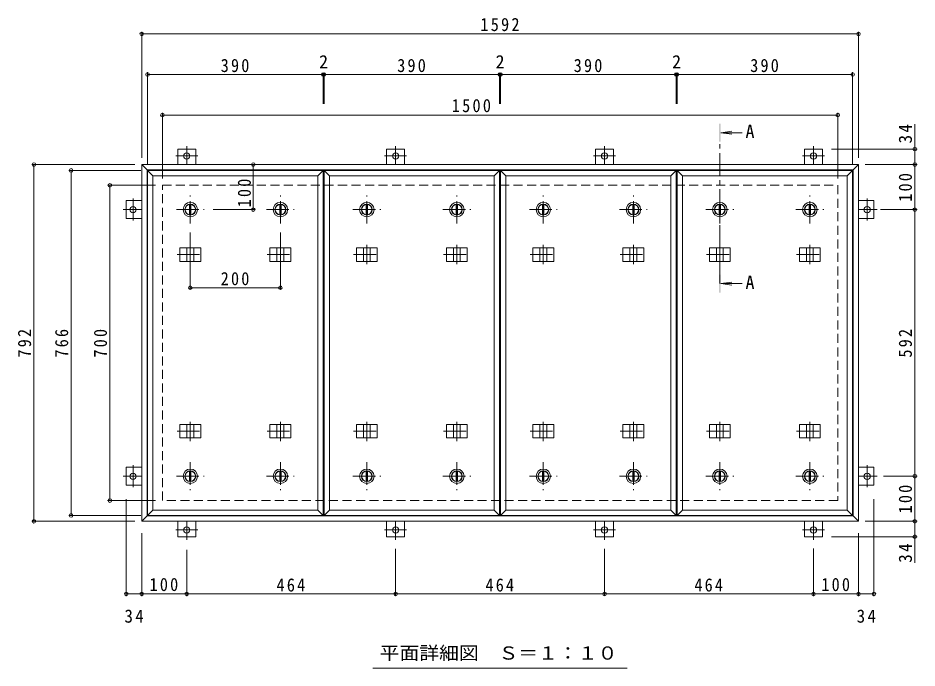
# Model space of a CAD drawing. Units: millimetres at full size, sheet at 1:10. Extents: x -2570 to 2311, y -1962 to 1160.
# Drawn here: x -2158 to -161, y -297 to 1146 of the extents above; entities that cross this region are included whole.
import ezdxf
from ezdxf.enums import TextEntityAlignment as Align

# ---------------------------------------------------------------- set-up
doc = ezdxf.new("R2010")
doc.units = ezdxf.units.MM
doc.header["$LTSCALE"] = 10
doc.header["$PDMODE"] = 32
doc.header["$PDSIZE"] = 8
doc.linetypes.add('CHAIN1', pattern=[8, 5, -1, 1, -1])
doc.linetypes.add('DASHED2', pattern=[3, 2, -1])
for name, color, linetype, lineweight in [('0-1_躯体', 2, 'DASHED2', 9), ('0-2_仕上', 3, 'Continuous', 9), ('0-3_建具', 4, 'Continuous', 9), ('0-5_寸法', 4, 'Continuous', 9), ('0-C', 2, 'Continuous', 9), ('0-E', 3, 'Continuous', 9), ('0-F', 7, 'Continuous', 9)]:
    doc.layers.add(name, color=color, linetype=linetype, lineweight=lineweight)
doc.styles.add('ＭＳ ゴシック', font='')
doc.styles.get('ＭＳ ゴシック').set_extended_font_data('MS Gothic')

msp = doc.modelspace()

# ---------------------------------------------------------------- linework, layer by layer
at = {"layer": '0-1_躯体'}
for p, q in [((-1836.8, 774.52), (-336.8, 774.52)), ((-1836.8, 74.52), (-1836.8, 774.52)), ((-336.8, 774.52), (-336.8, 74.52)), ((-336.8, 74.52), (-1836.8, 74.52))]:
    msp.add_line(p, q, dxfattribs=at)
at = {"layer": '0-2_仕上'}
for p, q in [((-1869.8, 807.52), (-1857.8, 795.52)), ((-1869.8, 807.52), (-1479.8, 807.52)), ((-1869.8, 41.52), (-1869.8, 807.52)), ((-1491.8, 795.52), (-1479.8, 807.52)), ((-1479.8, 41.52), (-1479.8, 807.52)), ((-1477.8, 807.52), (-1465.8, 795.52)), ((-1477.8, 807.52), (-1087.8, 807.52)), ((-1477.8, 41.52), (-1477.8, 807.52)), ((-1099.8, 795.52), (-1087.8, 807.52)), ((-1087.8, 41.52), (-1087.8, 807.52)), ((-1085.8, 807.52), (-1073.8, 795.52)), ((-1085.8, 807.52), (-695.8, 807.52)), ((-1085.8, 41.52), (-1085.8, 807.52)), ((-707.8, 795.52), (-695.8, 807.52)), ((-695.8, 41.52), (-695.8, 807.52)), ((-693.8, 807.52), (-681.8, 795.52)), ((-693.8, 807.52), (-303.8, 807.52)), ((-693.8, 41.52), (-693.8, 807.52)), ((-315.8, 795.52), (-303.8, 807.52)), ((-303.8, 41.52), (-303.8, 807.52)), ((-1857.8, 795.52), (-1491.8, 795.52)), ((-1857.8, 53.52), (-1857.8, 795.52)), ((-1491.8, 53.52), (-1491.8, 795.52)), ((-1465.8, 795.52), (-1099.8, 795.52)), ((-1465.8, 53.52), (-1465.8, 795.52)), ((-1099.8, 53.52), (-1099.8, 795.52)), ((-1073.8, 795.52), (-707.8, 795.52)), ((-1073.8, 53.52), (-1073.8, 795.52)), ((-707.8, 53.52), (-707.8, 795.52)), ((-681.8, 795.52), (-315.8, 795.52)), ((-681.8, 53.52), (-681.8, 795.52)), ((-315.8, 53.52), (-315.8, 795.52)), ((-1869.8, 41.52), (-1857.8, 53.52)), ((-1479.8, 41.52), (-1869.8, 41.52)), ((-1477.8, 41.52), (-1465.8, 53.52)), ((-1087.8, 41.52), (-1477.8, 41.52)), ((-1085.8, 41.52), (-1073.8, 53.52)), ((-695.8, 41.52), (-1085.8, 41.52)), ((-693.8, 41.52), (-681.8, 53.52)), ((-303.8, 41.52), (-693.8, 41.52))]:
    msp.add_line(p, q, dxfattribs=at)
for points in [[(-1479.8, 41.52), (-1491.8, 53.52), (-1857.8, 53.52)], [(-1087.8, 41.52), (-1099.8, 53.52), (-1465.8, 53.52)], [(-695.8, 41.52), (-707.8, 53.52), (-1073.8, 53.52)], [(-303.8, 41.52), (-315.8, 53.52), (-681.8, 53.52)]]:
    msp.add_lwpolyline(points, dxfattribs=at)
at = {"layer": '0-3_建具', "color": 2}
for p, q in [((-1882.8, 820.52), (-1870.8, 808.52)), ((-1882.8, 820.52), (-290.8, 820.52)), ((-1882.8, 28.52), (-1882.8, 820.52)), ((-302.8, 808.52), (-290.8, 820.52)), ((-290.8, 820.52), (-290.8, 28.52)), ((-1870.8, 808.52), (-302.8, 808.52)), ((-1870.8, 40.52), (-1870.8, 808.52)), ((-302.8, 40.52), (-302.8, 808.52)), ((-1870.8, 40.52), (-1882.8, 28.52)), ((-302.8, 40.52), (-1870.8, 40.52)), ((-302.8, 40.52), (-290.8, 28.52)), ((-290.8, 28.52), (-1882.8, 28.52))]:
    msp.add_line(p, q, dxfattribs=at)
at = {"layer": '0-3_建具', "linetype": 'CHAIN1'}
for p, q in [((-1774.8, 642.63), (-1774.8, 599.4)), ((-1574.8, 642.63), (-1574.8, 599.4)), ((-1382.8, 642.63), (-1382.8, 599.4)), ((-1182.8, 642.63), (-1182.8, 599.4)), ((-990.8, 642.63), (-990.8, 599.4)), ((-790.8, 642.63), (-790.8, 599.4)), ((-598.8, 642.63), (-598.8, 599.4)), ((-398.8, 642.63), (-398.8, 599.4)), ((-1804.21, 620.52), (-1745.39, 620.52)), ((-1604.21, 620.52), (-1545.39, 620.52)), ((-1412.21, 620.52), (-1353.39, 620.52)), ((-1212.21, 620.52), (-1153.39, 620.52)), ((-1020.21, 620.52), (-961.39, 620.52)), ((-820.21, 620.52), (-761.39, 620.52)), ((-628.21, 620.52), (-569.39, 620.52)), ((-428.21, 620.52), (-369.39, 620.52)), ((-1774.8, 206.4), (-1774.8, 249.64)), ((-1574.8, 206.4), (-1574.8, 249.64)), ((-1382.8, 206.4), (-1382.8, 249.64)), ((-1182.8, 206.4), (-1182.8, 249.64)), ((-990.8, 206.4), (-990.8, 249.64)), ((-790.8, 206.4), (-790.8, 249.64)), ((-598.8, 206.4), (-598.8, 249.64)), ((-398.8, 206.4), (-398.8, 249.64)), ((-1804.21, 228.52), (-1745.39, 228.52)), ((-1604.21, 228.52), (-1545.39, 228.52)), ((-1412.21, 228.52), (-1353.39, 228.52)), ((-1212.21, 228.52), (-1153.39, 228.52)), ((-1020.21, 228.52), (-961.39, 228.52)), ((-820.21, 228.52), (-761.39, 228.52)), ((-628.21, 228.52), (-569.39, 228.52)), ((-428.21, 228.52), (-369.39, 228.52))]:
    msp.add_line(p, q, dxfattribs=at)
at = {"layer": '0-3_建具'}
for p, q in [((-1797.89, 635.52), (-1797.89, 605.52)), ((-1797.89, 635.52), (-1751.71, 635.52)), ((-1782.3, 635.52), (-1782.3, 605.52)), ((-1767.3, 635.52), (-1767.3, 605.52)), ((-1751.71, 635.52), (-1751.71, 605.52)), ((-1597.89, 635.52), (-1597.89, 605.52)), ((-1597.89, 635.52), (-1551.71, 635.52)), ((-1582.3, 635.52), (-1582.3, 605.52)), ((-1567.3, 635.52), (-1567.3, 605.52)), ((-1551.71, 635.52), (-1551.71, 605.52)), ((-1405.89, 635.52), (-1405.89, 605.52)), ((-1405.89, 635.52), (-1359.71, 635.52)), ((-1390.3, 635.52), (-1390.3, 605.52)), ((-1375.3, 635.52), (-1375.3, 605.52)), ((-1359.71, 635.52), (-1359.71, 605.52)), ((-1205.89, 635.52), (-1205.89, 605.52)), ((-1205.89, 635.52), (-1159.71, 635.52)), ((-1190.3, 635.52), (-1190.3, 605.52)), ((-1175.3, 635.52), (-1175.3, 605.52)), ((-1159.71, 635.52), (-1159.71, 605.52)), ((-1013.89, 635.52), (-1013.89, 605.52)), ((-1013.89, 635.52), (-967.71, 635.52)), ((-998.3, 635.52), (-998.3, 605.52)), ((-983.3, 635.52), (-983.3, 605.52)), ((-967.71, 635.52), (-967.71, 605.52)), ((-813.89, 635.52), (-813.89, 605.52)), ((-813.89, 635.52), (-767.71, 635.52)), ((-798.3, 635.52), (-798.3, 605.52)), ((-783.3, 635.52), (-783.3, 605.52)), ((-767.71, 635.52), (-767.71, 605.52)), ((-621.89, 635.52), (-621.89, 605.52)), ((-621.89, 635.52), (-575.71, 635.52)), ((-606.3, 635.52), (-606.3, 605.52)), ((-591.3, 635.52), (-591.3, 605.52)), ((-575.71, 635.52), (-575.71, 605.52)), ((-421.89, 635.52), (-421.89, 605.52)), ((-421.89, 635.52), (-375.71, 635.52)), ((-406.3, 635.52), (-406.3, 605.52)), ((-391.3, 635.52), (-391.3, 605.52)), ((-375.71, 635.52), (-375.71, 605.52)), ((-1797.89, 605.52), (-1751.71, 605.52)), ((-1597.89, 605.52), (-1551.71, 605.52)), ((-1405.89, 605.52), (-1359.71, 605.52)), ((-1205.89, 605.52), (-1159.71, 605.52)), ((-1013.89, 605.52), (-967.71, 605.52)), ((-813.89, 605.52), (-767.71, 605.52)), ((-621.89, 605.52), (-575.71, 605.52)), ((-421.89, 605.52), (-375.71, 605.52)), ((-1797.89, 213.52), (-1797.89, 243.52)), ((-1797.89, 243.52), (-1751.71, 243.52)), ((-1782.3, 213.52), (-1782.3, 243.52)), ((-1767.3, 213.52), (-1767.3, 243.52)), ((-1751.71, 213.52), (-1751.71, 243.52)), ((-1597.89, 213.52), (-1597.89, 243.52)), ((-1597.89, 243.52), (-1551.71, 243.52)), ((-1582.3, 213.52), (-1582.3, 243.52)), ((-1567.3, 213.52), (-1567.3, 243.52)), ((-1551.71, 213.52), (-1551.71, 243.52)), ((-1405.89, 213.52), (-1405.89, 243.52)), ((-1405.89, 243.52), (-1359.71, 243.52)), ((-1390.3, 213.52), (-1390.3, 243.52)), ((-1375.3, 213.52), (-1375.3, 243.52)), ((-1359.71, 213.52), (-1359.71, 243.52)), ((-1205.89, 213.52), (-1205.89, 243.52)), ((-1205.89, 243.52), (-1159.71, 243.52)), ((-1190.3, 213.52), (-1190.3, 243.52)), ((-1175.3, 213.52), (-1175.3, 243.52)), ((-1159.71, 213.52), (-1159.71, 243.52)), ((-1013.89, 213.52), (-1013.89, 243.52)), ((-1013.89, 243.52), (-967.71, 243.52)), ((-998.3, 213.52), (-998.3, 243.52)), ((-983.3, 213.52), (-983.3, 243.52)), ((-967.71, 213.52), (-967.71, 243.52)), ((-813.89, 213.52), (-813.89, 243.52)), ((-813.89, 243.52), (-767.71, 243.52)), ((-798.3, 213.52), (-798.3, 243.52)), ((-783.3, 213.52), (-783.3, 243.52)), ((-767.71, 213.52), (-767.71, 243.52)), ((-621.89, 213.52), (-621.89, 243.52)), ((-621.89, 243.52), (-575.71, 243.52)), ((-606.3, 213.52), (-606.3, 243.52)), ((-591.3, 213.52), (-591.3, 243.52)), ((-575.71, 213.52), (-575.71, 243.52)), ((-421.89, 213.52), (-421.89, 243.52)), ((-421.89, 243.52), (-375.71, 243.52)), ((-406.3, 213.52), (-406.3, 243.52)), ((-391.3, 213.52), (-391.3, 243.52)), ((-375.71, 213.52), (-375.71, 243.52)), ((-1797.89, 213.52), (-1751.71, 213.52)), ((-1597.89, 213.52), (-1551.71, 213.52)), ((-1405.89, 213.52), (-1359.71, 213.52)), ((-1205.89, 213.52), (-1159.71, 213.52)), ((-1013.89, 213.52), (-967.71, 213.52)), ((-813.89, 213.52), (-767.71, 213.52)), ((-621.89, 213.52), (-575.71, 213.52)), ((-421.89, 213.52), (-375.71, 213.52))]:
    msp.add_line(p, q, dxfattribs=at)
at = {"layer": '0-5_寸法'}
for p, q in [((-596.8, 891.33), (-572.01, 894.6)), ((-596.8, 891.33), (-572.01, 888.07)), ((-596.8, 891.33), (-549.34, 891.33)), ((-596.8, 556.21), (-572.01, 559.47)), ((-596.8, 556.21), (-572.01, 552.95)), ((-596.8, 556.21), (-549.34, 556.21))]:
    msp.add_line(p, q, dxfattribs=at)
at = {"layer": '0-5_寸法', "linetype": 'CHAIN1'}
msp.add_line((-598.8, 556.21), (-598.8, 871.33), dxfattribs=at)
at = {"layer": '0-5_寸法', "color": 7}
msp.add_line((-1369.33, -297.26), (-804.27, -297.26), dxfattribs=at)
at = {"layer": '0-5_寸法'}
for points in [[(-596.8, 911.33), (-600.8, 911.33), (-596.8, 871.33), (-600.8, 871.33)], [(-596.8, 536.21), (-600.8, 536.21), (-596.8, 576.21), (-600.8, 576.21)]]:
    msp.add_solid(points, dxfattribs=at)
at = {"layer": '0-C', "linetype": 'CHAIN1'}
for p, q in [((-1774.8, 689.52), (-1774.8, 751.52)), ((-1574.8, 689.52), (-1574.8, 751.52)), ((-1382.8, 689.52), (-1382.8, 751.52)), ((-1182.8, 689.52), (-1182.8, 751.52)), ((-990.8, 689.52), (-990.8, 751.52)), ((-790.8, 689.52), (-790.8, 751.52)), ((-598.8, 689.52), (-598.8, 751.52)), ((-398.8, 689.52), (-398.8, 751.52)), ((-1805.8, 720.52), (-1743.8, 720.52)), ((-1605.8, 720.52), (-1543.8, 720.52)), ((-1413.8, 720.52), (-1351.8, 720.52)), ((-1213.8, 720.52), (-1151.8, 720.52)), ((-1021.8, 720.52), (-959.8, 720.52)), ((-821.8, 720.52), (-759.8, 720.52)), ((-629.8, 720.52), (-567.8, 720.52)), ((-429.8, 720.52), (-367.8, 720.52)), ((-1774.8, 159.52), (-1774.8, 97.52)), ((-1574.8, 159.52), (-1574.8, 97.52)), ((-1382.8, 159.52), (-1382.8, 97.52)), ((-1182.8, 159.52), (-1182.8, 97.52)), ((-990.8, 159.52), (-990.8, 97.52)), ((-790.8, 159.52), (-790.8, 97.52)), ((-598.8, 159.52), (-598.8, 97.52)), ((-398.8, 159.52), (-398.8, 97.52)), ((-1805.8, 128.52), (-1743.8, 128.52)), ((-1605.8, 128.52), (-1543.8, 128.52)), ((-1413.8, 128.52), (-1351.8, 128.52)), ((-1213.8, 128.52), (-1151.8, 128.52)), ((-1021.8, 128.52), (-959.8, 128.52)), ((-821.8, 128.52), (-759.8, 128.52)), ((-629.8, 128.52), (-567.8, 128.52)), ((-429.8, 128.52), (-367.8, 128.52))]:
    msp.add_line(p, q, dxfattribs=at)
at = {"layer": '0-C'}
for p, q in [((-1776.3, 731.92), (-1776.3, 709.12)), ((-1773.3, 731.92), (-1773.3, 709.12)), ((-1576.3, 731.92), (-1576.3, 709.12)), ((-1573.3, 731.92), (-1573.3, 709.12)), ((-1384.3, 731.92), (-1384.3, 709.12)), ((-1381.3, 731.92), (-1381.3, 709.12)), ((-1184.3, 731.92), (-1184.3, 709.12)), ((-1181.3, 731.92), (-1181.3, 709.12)), ((-992.3, 731.92), (-992.3, 709.12)), ((-989.3, 731.92), (-989.3, 709.12)), ((-792.3, 731.92), (-792.3, 709.12)), ((-789.3, 731.92), (-789.3, 709.12)), ((-600.3, 731.92), (-600.3, 709.12)), ((-597.3, 731.92), (-597.3, 709.12)), ((-400.3, 731.92), (-400.3, 709.12)), ((-397.3, 731.92), (-397.3, 709.12)), ((-1776.3, 117.11), (-1776.3, 139.92)), ((-1773.3, 117.11), (-1773.3, 139.92)), ((-1576.3, 117.11), (-1576.3, 139.92)), ((-1573.3, 117.11), (-1573.3, 139.92)), ((-1384.3, 117.11), (-1384.3, 139.92)), ((-1381.3, 117.11), (-1381.3, 139.92)), ((-1184.3, 117.11), (-1184.3, 139.92)), ((-1181.3, 117.11), (-1181.3, 139.92)), ((-992.3, 117.11), (-992.3, 139.92)), ((-989.3, 117.11), (-989.3, 139.92)), ((-792.3, 117.11), (-792.3, 139.92)), ((-789.3, 117.11), (-789.3, 139.92)), ((-600.3, 117.11), (-600.3, 139.92)), ((-597.3, 117.11), (-597.3, 139.92)), ((-400.3, 117.11), (-400.3, 139.92)), ((-397.3, 117.11), (-397.3, 139.92))]:
    msp.add_line(p, q, dxfattribs=at)
for centre, radius in [((-1774.8, 720.52), 16), ((-1774.8, 720.52), 12), ((-1774.8, 720.52), 11.5), ((-1574.8, 720.52), 16), ((-1574.8, 720.52), 12), ((-1574.8, 720.52), 11.5), ((-1382.8, 720.52), 16), ((-1382.8, 720.52), 12), ((-1382.8, 720.52), 11.5), ((-1182.8, 720.52), 16), ((-1182.8, 720.52), 12), ((-1182.8, 720.52), 11.5), ((-990.8, 720.52), 16), ((-990.8, 720.52), 12), ((-990.8, 720.52), 11.5), ((-790.8, 720.52), 16), ((-790.8, 720.52), 12), ((-790.8, 720.52), 11.5), ((-598.8, 720.52), 16), ((-598.8, 720.52), 12), ((-598.8, 720.52), 11.5), ((-398.8, 720.52), 16), ((-398.8, 720.52), 12), ((-398.8, 720.52), 11.5), ((-1774.8, 128.52), 16), ((-1774.8, 128.52), 12), ((-1774.8, 128.52), 11.5), ((-1574.8, 128.52), 16), ((-1574.8, 128.52), 12), ((-1574.8, 128.52), 11.5), ((-1382.8, 128.52), 16), ((-1382.8, 128.52), 12), ((-1382.8, 128.52), 11.5), ((-1182.8, 128.52), 16), ((-1182.8, 128.52), 12), ((-1182.8, 128.52), 11.5), ((-990.8, 128.52), 16), ((-990.8, 128.52), 12), ((-990.8, 128.52), 11.5), ((-790.8, 128.52), 16), ((-790.8, 128.52), 12), ((-790.8, 128.52), 11.5), ((-598.8, 128.52), 16), ((-598.8, 128.52), 12), ((-598.8, 128.52), 11.5), ((-398.8, 128.52), 16), ((-398.8, 128.52), 12), ((-398.8, 128.52), 11.5)]:
    msp.add_circle(centre, radius, dxfattribs=at)
at = {"layer": '0-E', "linetype": 'CHAIN1'}
for p, q in [((-1782.8, 861.69), (-1782.8, 820.52)), ((-1318.8, 861.69), (-1318.8, 820.52)), ((-854.8, 861.69), (-854.8, 820.52)), ((-390.8, 861.69), (-390.8, 820.52)), ((-1758.42, 839.72), (-1807.18, 839.72)), ((-1294.42, 839.72), (-1343.18, 839.72)), ((-830.42, 839.72), (-879.18, 839.72)), ((-366.42, 839.72), (-415.18, 839.72)), ((-1902, 744.89), (-1902, 696.14)), ((-271.6, 696.14), (-271.6, 744.89)), ((-1923.97, 720.52), (-1882.8, 720.52)), ((-249.63, 720.52), (-290.8, 720.52)), ((-1902, 152.89), (-1902, 104.14)), ((-271.6, 104.14), (-271.6, 152.89)), ((-1923.97, 128.52), (-1882.8, 128.52)), ((-249.63, 128.52), (-290.8, 128.52)), ((-1782.8, -12.66), (-1782.8, 28.52)), ((-1318.8, -12.66), (-1318.8, 28.52)), ((-854.8, -12.66), (-854.8, 28.52)), ((-390.8, -12.66), (-390.8, 28.52)), ((-1807.18, 9.32), (-1758.42, 9.32)), ((-1343.18, 9.32), (-1294.42, 9.32)), ((-879.18, 9.32), (-830.42, 9.32)), ((-415.18, 9.32), (-366.42, 9.32))]:
    msp.add_line(p, q, dxfattribs=at)
at = {"layer": '0-E'}
for p, q in [((-1802.8, 854.72), (-1762.8, 854.72)), ((-1802.8, 854.72), (-1802.8, 820.52)), ((-1762.8, 854.72), (-1762.8, 820.52)), ((-1338.8, 854.72), (-1298.8, 854.72)), ((-1338.8, 854.72), (-1338.8, 820.52)), ((-1298.8, 854.72), (-1298.8, 820.52)), ((-874.8, 854.72), (-834.8, 854.72)), ((-874.8, 854.72), (-874.8, 820.52)), ((-834.8, 854.72), (-834.8, 820.52)), ((-410.8, 854.72), (-370.8, 854.72)), ((-410.8, 854.72), (-410.8, 820.52)), ((-370.8, 854.72), (-370.8, 820.52)), ((-1917, 700.52), (-1917, 740.52)), ((-1917, 740.52), (-1882.8, 740.52)), ((-256.6, 740.52), (-290.8, 740.52)), ((-256.6, 740.52), (-256.6, 700.52)), ((-1917, 700.52), (-1882.8, 700.52)), ((-256.6, 700.52), (-290.8, 700.52)), ((-1917, 108.52), (-1917, 148.52)), ((-1917, 148.52), (-1882.8, 148.52)), ((-256.6, 148.52), (-290.8, 148.52)), ((-256.6, 148.52), (-256.6, 108.52)), ((-1917, 108.52), (-1882.8, 108.52)), ((-256.6, 108.52), (-290.8, 108.52)), ((-1802.8, -5.68), (-1802.8, 28.52)), ((-1762.8, -5.68), (-1762.8, 28.52)), ((-1338.8, -5.68), (-1338.8, 28.52)), ((-1298.8, -5.68), (-1298.8, 28.52)), ((-874.8, -5.68), (-874.8, 28.52)), ((-834.8, -5.68), (-834.8, 28.52)), ((-410.8, -5.68), (-410.8, 28.52)), ((-370.8, -5.68), (-370.8, 28.52)), ((-1762.8, -5.68), (-1802.8, -5.68)), ((-1298.8, -5.68), (-1338.8, -5.68)), ((-834.8, -5.68), (-874.8, -5.68)), ((-370.8, -5.68), (-410.8, -5.68))]:
    msp.add_line(p, q, dxfattribs=at)
for centre in [(-1782.8, 839.72), (-1318.8, 839.72), (-854.8, 839.72), (-390.8, 839.72), (-1902, 720.52), (-271.6, 720.52), (-1902, 128.52), (-271.6, 128.52), (-1782.8, 9.32), (-1318.8, 9.32), (-854.8, 9.32), (-390.8, 9.32)]:
    msp.add_circle(centre, 7, dxfattribs=at)
at = {"layer": '0-F'}
for p, q in [((-1882.8, 835.52), (-1882.8, 1115.52)), ((-1882.8, 1110.52), (-290.8, 1110.52)), ((-290.8, 835.52), (-290.8, 1115.52)), ((-1869.8, 822.52), (-1869.8, 1025.52)), ((-1869.8, 1020.52), (-1479.8, 1020.52)), ((-1479.8, 1023.52), (-1479.8, 955.53)), ((-1479.8, 1020.52), (-1477.8, 1020.52)), ((-1477.8, 1023.52), (-1477.8, 955.53)), ((-1477.8, 1020.52), (-1087.8, 1020.52)), ((-1087.8, 1023.52), (-1087.8, 955.53)), ((-1087.8, 1020.52), (-1085.8, 1020.52)), ((-1085.8, 1023.52), (-1085.8, 955.53)), ((-1085.8, 1020.52), (-695.8, 1020.52)), ((-695.8, 1023.52), (-695.8, 955.53)), ((-695.8, 1020.52), (-693.8, 1020.52)), ((-693.8, 1023.52), (-693.8, 955.53)), ((-693.8, 1020.52), (-303.8, 1020.52)), ((-303.8, 822.52), (-303.8, 1025.52)), ((-1836.8, 789.52), (-1836.8, 935.52)), ((-1836.8, 930.52), (-336.8, 930.52)), ((-336.8, 789.52), (-336.8, 935.52)), ((-165.82, 854.72), (-165.82, 909.9)), ((-160.82, 854.72), (-350.8, 854.72)), ((-165.82, 820.52), (-165.82, 854.72)), ((-1897.8, 820.52), (-2127.06, 820.52)), ((-2122.06, 28.52), (-2122.06, 820.52)), ((-1634.88, 820.52), (-1634.88, 720.52)), ((-275.8, 820.52), (-160.82, 820.52)), ((-165.82, 720.52), (-165.82, 820.52)), ((-1884.8, 807.52), (-2044.59, 807.52)), ((-2039.59, 41.52), (-2039.59, 807.52)), ((-1851.8, 774.52), (-1958.42, 774.52)), ((-1953.42, 74.52), (-1953.42, 774.52)), ((-1631.88, 720.52), (-1723.8, 720.52)), ((-241.87, 720.52), (-160.82, 720.52)), ((-165.82, 128.52), (-165.82, 720.52)), ((-1774.8, 544.22), (-1774.8, 669.52)), ((-1574.8, 544.22), (-1574.8, 669.52)), ((-1774.8, 547.22), (-1574.8, 547.22)), ((-235.28, 128.52), (-160.82, 128.52)), ((-165.82, 28.52), (-165.82, 128.52)), ((-1851.8, 74.52), (-1958.42, 74.52)), ((-1917, -137.85), (-1917, 77.31)), ((-256.6, -137.85), (-256.6, 77.31)), ((-1884.8, 41.52), (-2044.59, 41.52)), ((-1897.8, 28.52), (-2127.06, 28.52)), ((-275.8, 28.52), (-160.82, 28.52)), ((-165.82, 28.52), (-165.82, -5.68)), ((-1882.8, 2.31), (-1882.8, -137.85)), ((-290.8, 2.31), (-290.8, -137.85)), ((-160.82, -5.68), (-350.8, -5.68)), ((-165.82, -5.68), (-165.82, -63.63)), ((-1782.8, -34.99), (-1782.8, -137.85)), ((-1318.8, -135.85), (-1318.8, -32.66)), ((-854.8, -135.85), (-854.8, -32.66)), ((-390.8, -31.62), (-390.8, -137.85)), ((-1917, -132.85), (-1882.8, -132.85)), ((-1882.8, -132.85), (-1782.8, -132.85)), ((-1782.8, -132.85), (-1318.8, -132.85)), ((-1318.8, -132.85), (-854.8, -132.85)), ((-854.8, -132.85), (-390.8, -132.85)), ((-390.8, -132.85), (-290.8, -132.85)), ((-290.8, -132.85), (-256.6, -132.85))]:
    msp.add_line(p, q, dxfattribs=at)
for p in [(-1882.8, 1110.52), (-290.8, 1110.52), (-1869.8, 1020.52), (-1479.8, 1020.52), (-1477.8, 1020.52), (-1087.8, 1020.52), (-1085.8, 1020.52), (-695.8, 1020.52), (-693.8, 1020.52), (-303.8, 1020.52), (-1836.8, 930.52), (-336.8, 930.52), (-165.82, 854.72), (-2122.06, 820.52), (-1634.88, 820.52), (-165.82, 820.52), (-2039.59, 807.52), (-1953.42, 774.52), (-1634.88, 720.52), (-165.82, 720.52), (-1774.8, 547.22), (-1574.8, 547.22), (-165.82, 128.52), (-1953.42, 74.52), (-2039.59, 41.52), (-2122.06, 28.52), (-165.82, 28.52), (-165.82, -5.68), (-1917, -132.85), (-1882.8, -132.85), (-1782.8, -132.85), (-1318.8, -132.85), (-854.8, -132.85), (-390.8, -132.85), (-290.8, -132.85), (-256.6, -132.85)]:
    msp.add_point(p, dxfattribs=at)

# ---------------------------------------------------------------- texts
at = {"layer": '0-5_寸法', "color": 2, "style": 'ＭＳ ゴシック'}
for p in [(-541.77, 870.94), (-541.77, 535.81)]:
    msp.add_text('A', height=29.33, dxfattribs=at).set_placement(p, align=Align.BOTTOM_LEFT)
at = {"layer": '0-5_寸法', "color": 2, "style": 'ＭＳ ゴシック', "width": 1.1}
msp.add_text('平面詳細図\u3000Ｓ＝１：１０', height=29.33, dxfattribs=at).set_placement((-1354.3, -287.45), align=Align.BOTTOM_LEFT)
at = {"layer": '0-F', "color": 2, "style": 'ＭＳ ゴシック'}
for p in [(-1488.8, 1025.52), (-1096.8, 1025.52), (-704.8, 1025.52)]:
    msp.add_text('2', height=29.33, dxfattribs=at).set_placement(p, align=Align.BOTTOM_LEFT)
at = {"layer": '0-F', "color": 2, "char_height": 29.33, "attachment_point": 7, "style": 'ＭＳ ゴシック'}
for s, insert in [('\\T1.28;\\W0.9;1592', (-1130.55, 1116.52)), ('\\T1.27;\\W0.9;390', (-1707.3, 1025.52)), ('\\T1.27;\\W0.9;390', (-1315.3, 1025.52)), ('\\T1.27;\\W0.9;390', (-923.3, 1025.52)), ('\\T1.27;\\W0.9;390', (-531.3, 1025.52)), ('\\T1.28;\\W0.9;1500', (-1194.09, 936.52)), ('\\T1.27;\\W0.9;200', (-1707.3, 552.22)), ('\\T1.27;\\W0.9;100', (-1865.3, -126.85)), ('\\T1.27;\\W0.9;464', (-1583.3, -127.85)), ('\\T1.27;\\W0.9;464', (-1119.3, -127.85)), ('\\T1.27;\\W0.9;464', (-655.3, -127.85)), ('\\T1.27;\\W0.9;100', (-373.3, -126.85)), ('\\T1.27;\\W0.95;34', (-1921.15, -197.07)), ('\\T1.27;\\W0.95;34', (-294.95, -197.07))]:
    msp.add_mtext(s, dxfattribs=dict(at, insert=insert))
at = {"layer": '0-F', "color": 2, "char_height": 29.33, "attachment_point": 7, "rotation": 90, "style": 'ＭＳ ゴシック'}
for s, insert in [('\\T1.27;\\W0.95;34', (-171.82, 867.4)), ('\\T1.27;\\W0.9;100', (-171.82, 738.02)), ('\\T1.27;\\W0.9;100', (-1639.88, 725.61)), ('\\T1.27;\\W0.9;792', (-2128.06, 392.02)), ('\\T1.27;\\W0.9;766', (-2045.59, 392.02)), ('\\T1.27;\\W0.9;700', (-1959.42, 392.02)), ('\\T1.27;\\W0.9;592', (-171.82, 392.02)), ('\\T1.27;\\W0.9;100', (-171.82, 46.02)), ('\\T1.27;\\W0.95;34', (-171.82, -63.63))]:
    msp.add_mtext(s, dxfattribs=dict(at, insert=insert))

doc.saveas('drawing.dxf')
